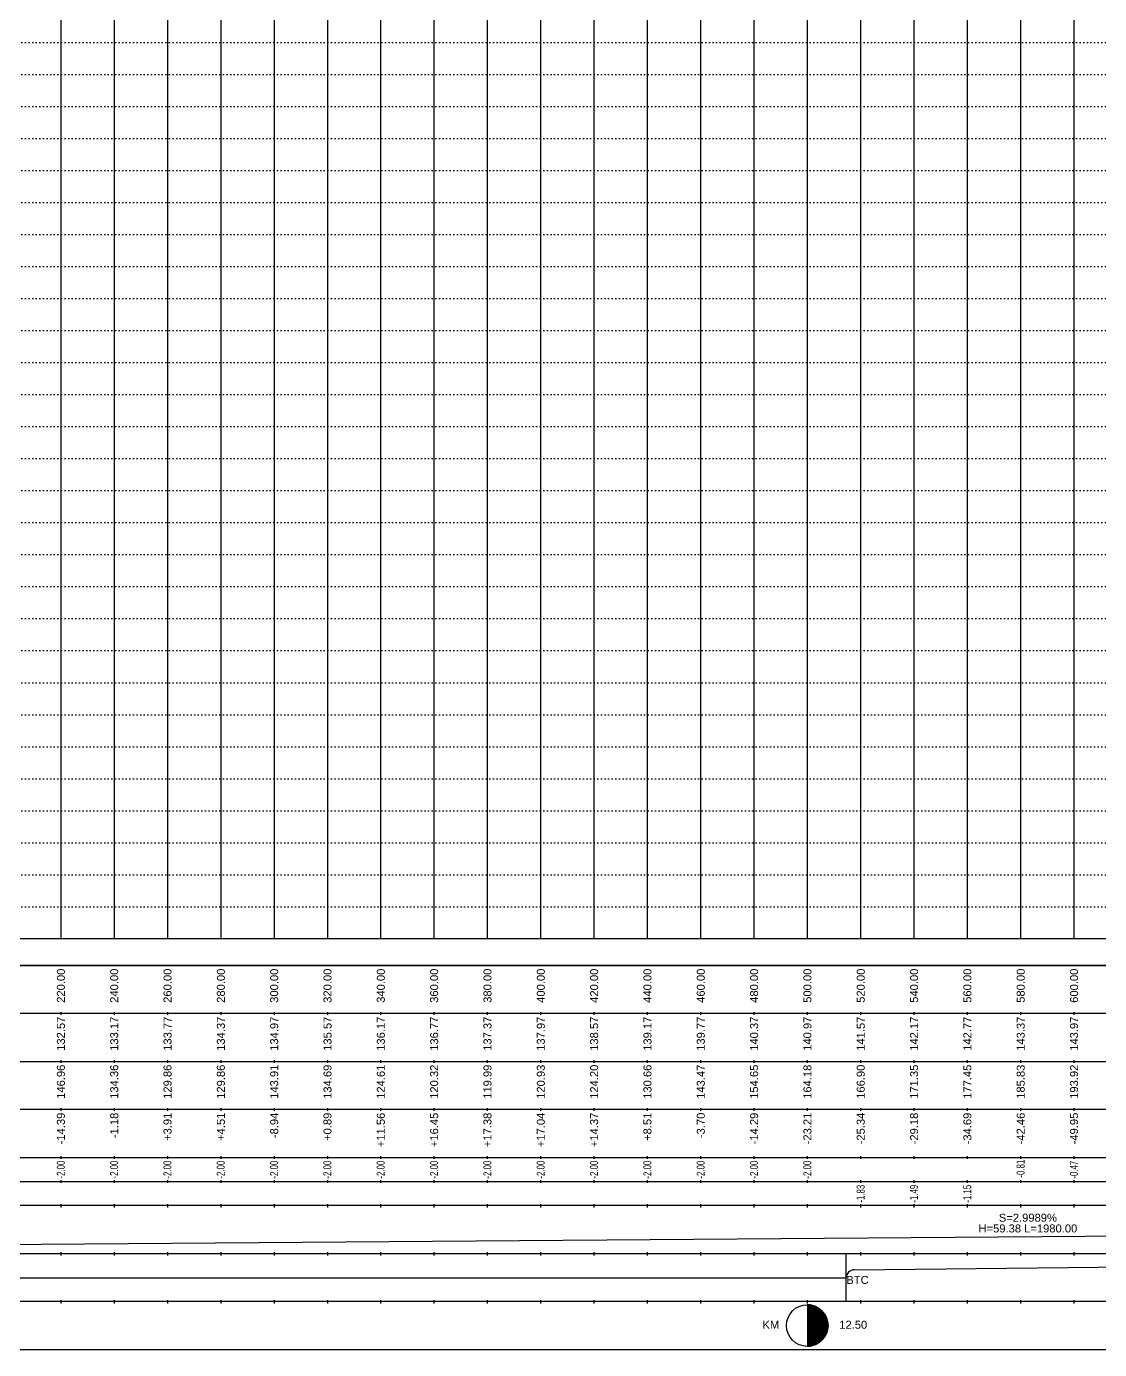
# Model space of a CAD drawing. Header units: millimetres. Extents: x -1499 to 6658, y -12483 to -6008.
# Drawn here: x 1463.3 to 1865.8, y -7752.1 to -7256.1 of the extents above; entities that cross this region are included whole.
import ezdxf
from ezdxf.enums import TextEntityAlignment as Align

# ---------------------------------------------------------------- set-up
doc = ezdxf.new("R2010")
doc.units = ezdxf.units.MM
doc.linetypes.add('A-DOTLN01H', pattern=[0.125, 0, -0.125])
doc.layers.add('_와꾸', color=7, linetype='Continuous', plot=False)
for name, color, linetype in [('CR-GRID', 56, 'A-DOTLN01H'), ('CZ-TEX2', 3, 'Continuous'), ('기타일반선(가늠)', 1, 'Continuous'), ('수직그리드', 1, 'Continuous'), ('일반문자', 3, 'Continuous'), ('표내용문자', 3, 'Continuous'), ('표보조선', 1, 'Continuous'), ('표주요선', 1, 'Continuous')]:
    doc.layers.add(name, color=color, linetype=linetype)
doc.styles.get("Standard").update_dxf_attribs({"font": 'arial.ttf'})

msp = doc.modelspace()

# ---------------------------------------------------------------- linework, layer by layer
at = {"layer": '_와꾸', "color": 7, "true_color": 0xffffff}
msp.add_lwpolyline([(1424.16, -7752.06), (2248.16, -7752.06), (2248.16, -7608.06), (1424.16, -7608.06)], close=True, dxfattribs=at)
at = {"layer": 'CR-GRID', "linetype": 'A-DOTLN01H', "ltscale": 10}
for p, q in [((696.16, -7262.06), (5416.16, -7262.06)), ((696.16, -7274.06), (5416.16, -7274.06)), ((696.16, -7286.06), (5416.16, -7286.06)), ((696.16, -7298.06), (5416.16, -7298.06)), ((696.16, -7310.06), (5416.16, -7310.06)), ((696.16, -7322.06), (5416.16, -7322.06)), ((696.16, -7334.06), (5416.16, -7334.06)), ((696.16, -7346.06), (5416.16, -7346.06)), ((696.16, -7358.06), (5416.16, -7358.06)), ((696.16, -7370.06), (5416.16, -7370.06)), ((696.16, -7382.06), (5416.16, -7382.06)), ((696.16, -7394.06), (5416.16, -7394.06)), ((696.16, -7406.06), (5416.16, -7406.06)), ((696.16, -7418.06), (5416.16, -7418.06)), ((696.16, -7430.06), (5416.16, -7430.06)), ((696.16, -7442.06), (5416.16, -7442.06)), ((696.16, -7454.06), (5416.16, -7454.06)), ((696.16, -7466.06), (5416.16, -7466.06)), ((696.16, -7478.06), (5416.16, -7478.06)), ((696.16, -7490.06), (5416.16, -7490.06)), ((696.16, -7502.06), (5416.16, -7502.06)), ((696.16, -7514.06), (5416.16, -7514.06)), ((696.16, -7526.06), (5416.16, -7526.06)), ((696.16, -7538.06), (5416.16, -7538.06)), ((696.16, -7550.06), (5416.16, -7550.06)), ((696.16, -7562.06), (5416.16, -7562.06)), ((696.16, -7574.06), (5416.16, -7574.06)), ((696.16, -7586.06), (5416.16, -7586.06))]:
    msp.add_line(p, q, dxfattribs=at)
at = {"layer": '기타일반선(가늠)'}
msp.add_line((5530.22, -7598.06), (696.16, -7598.06), dxfattribs=at)
at = {"layer": '수직그리드'}
for p, q in [((1856.16, -6434.54), (1856.16, -7598.06)), ((1836.16, -6483.1), (1836.16, -7598.06)), ((1816.16, -6533.33), (1816.16, -7598.06)), ((1796.16, -6569.95), (1796.16, -7598.06)), ((1776.16, -6596.63), (1776.16, -7598.06)), ((1756.16, -6612.96), (1756.16, -7598.06)), ((1736.16, -6670.13), (1736.16, -7598.06)), ((1476.16, -6716.29), (1476.16, -7598.06)), ((1556.16, -6734.62), (1556.16, -7598.06)), ((1716.16, -6737.23), (1716.16, -7598.06)), ((1576.16, -6789.95), (1576.16, -7598.06)), ((1496.16, -6791.92), (1496.16, -7598.06)), ((1696.16, -6814.11), (1696.16, -7598.06)), ((1516.16, -6818.88), (1516.16, -7598.06)), ((1536.16, -6818.9), (1536.16, -7598.06)), ((1596.16, -6850.4), (1596.16, -7598.06)), ((1676.16, -6852.87), (1676.16, -7598.06)), ((1656.16, -6872.51), (1656.16, -7598.06)), ((1616.16, -6876.12), (1616.16, -7598.06)), ((1636.16, -6878.11), (1636.16, -7598.06)), ((5428.77, -7598.06), (621.66, -7598.06))]:
    msp.add_line(p, q, dxfattribs=at)
at = {"layer": '표내용문자'}
for p, q in [((1757.24, -7735.33), (1756.16, -7735.33)), ((1756.16, -7735.41), (1757.68, -7735.41)), ((1758.02, -7735.48), (1756.16, -7735.48)), ((1756.16, -7735.56), (1758.3, -7735.56)), ((1758.55, -7735.63), (1756.16, -7735.63)), ((1756.16, -7735.71), (1758.77, -7735.71)), ((1758.97, -7735.78), (1756.16, -7735.78)), ((1756.16, -7735.86), (1759.16, -7735.86)), ((1759.33, -7735.93), (1756.16, -7735.93)), ((1756.16, -7736.01), (1759.49, -7736.01)), ((1759.65, -7736.08), (1756.16, -7736.08)), ((1756.16, -7736.16), (1759.79, -7736.16)), ((1759.93, -7736.23), (1756.16, -7736.23)), ((1756.16, -7736.31), (1760.07, -7736.31)), ((1760.19, -7736.38), (1756.16, -7736.38)), ((1756.16, -7736.46), (1760.31, -7736.46)), ((1760.43, -7736.53), (1756.16, -7736.53)), ((1756.16, -7736.61), (1760.54, -7736.61)), ((1760.65, -7736.68), (1756.16, -7736.68)), ((1756.16, -7736.76), (1760.76, -7736.76)), ((1760.86, -7736.83), (1756.16, -7736.83)), ((1756.16, -7736.91), (1760.95, -7736.91)), ((1761.05, -7736.98), (1756.16, -7736.98)), ((1756.16, -7737.06), (1761.14, -7737.06)), ((1761.23, -7737.13), (1756.16, -7737.13)), ((1756.16, -7737.21), (1761.32, -7737.21)), ((1761.4, -7737.28), (1756.16, -7737.28)), ((1756.16, -7737.36), (1761.48, -7737.36)), ((1761.56, -7737.43), (1756.16, -7737.43)), ((1756.16, -7737.51), (1761.64, -7737.51)), ((1761.71, -7737.58), (1756.16, -7737.58)), ((1756.16, -7737.66), (1761.79, -7737.66)), ((1761.86, -7737.73), (1756.16, -7737.73)), ((1756.16, -7737.81), (1761.93, -7737.81)), ((1761.99, -7737.88), (1756.16, -7737.88)), ((1756.16, -7737.96), (1762.06, -7737.96)), ((1762.12, -7738.03), (1756.16, -7738.03)), ((1756.16, -7738.11), (1762.19, -7738.11)), ((1762.25, -7738.18), (1756.16, -7738.18)), ((1756.16, -7738.26), (1762.31, -7738.26)), ((1762.36, -7738.33), (1756.16, -7738.33)), ((1756.16, -7738.41), (1762.42, -7738.41)), ((1762.47, -7738.48), (1756.16, -7738.48)), ((1756.16, -7738.56), (1762.53, -7738.56)), ((1762.58, -7738.63), (1756.16, -7738.63)), ((1756.16, -7738.71), (1762.63, -7738.71)), ((1762.68, -7738.78), (1756.16, -7738.78)), ((1756.16, -7738.86), (1762.73, -7738.86)), ((1762.78, -7738.93), (1756.16, -7738.93)), ((1756.16, -7739.01), (1762.82, -7739.01)), ((1762.87, -7739.08), (1756.16, -7739.08)), ((1756.16, -7739.16), (1762.91, -7739.16)), ((1762.95, -7739.23), (1756.16, -7739.23)), ((1756.16, -7739.31), (1763, -7739.31)), ((1763.04, -7739.38), (1756.16, -7739.38)), ((1756.16, -7739.46), (1763.08, -7739.46)), ((1763.12, -7739.53), (1756.16, -7739.53)), ((1756.16, -7739.61), (1763.15, -7739.61)), ((1763.19, -7739.68), (1756.16, -7739.68)), ((1756.16, -7739.76), (1763.22, -7739.76)), ((1763.26, -7739.83), (1756.16, -7739.83)), ((1756.16, -7739.91), (1763.29, -7739.91)), ((1763.33, -7739.98), (1756.16, -7739.98)), ((1756.16, -7740.06), (1763.36, -7740.06)), ((1763.39, -7740.13), (1756.16, -7740.13)), ((1756.16, -7740.21), (1763.42, -7740.21)), ((1763.45, -7740.28), (1756.16, -7740.28)), ((1756.16, -7740.36), (1763.47, -7740.36)), ((1763.5, -7740.43), (1756.16, -7740.43)), ((1756.16, -7740.51), (1763.53, -7740.51)), ((1763.55, -7740.58), (1756.16, -7740.58)), ((1756.16, -7740.66), (1763.58, -7740.66)), ((1763.6, -7740.73), (1756.16, -7740.73)), ((1756.16, -7740.81), (1763.63, -7740.81)), ((1763.65, -7740.88), (1756.16, -7740.88)), ((1756.16, -7740.96), (1763.67, -7740.96)), ((1763.69, -7741.03), (1756.16, -7741.03)), ((1756.16, -7741.11), (1763.71, -7741.11)), ((1763.73, -7741.18), (1756.16, -7741.18)), ((1756.16, -7741.26), (1763.75, -7741.26)), ((1763.76, -7741.33), (1756.16, -7741.33)), ((1756.16, -7741.41), (1763.78, -7741.41)), ((1763.8, -7741.48), (1756.16, -7741.48)), ((1756.16, -7741.56), (1763.81, -7741.56)), ((1763.83, -7741.63), (1756.16, -7741.63)), ((1756.16, -7741.71), (1763.84, -7741.71)), ((1763.85, -7741.78), (1756.16, -7741.78)), ((1756.16, -7741.86), (1763.86, -7741.86)), ((1763.88, -7741.93), (1756.16, -7741.93)), ((1756.16, -7742.01), (1763.89, -7742.01)), ((1763.9, -7742.08), (1756.16, -7742.08)), ((1756.16, -7742.16), (1763.91, -7742.16)), ((1763.91, -7742.23), (1756.16, -7742.23)), ((1756.16, -7742.31), (1763.92, -7742.31)), ((1763.93, -7742.38), (1756.16, -7742.38)), ((1756.16, -7742.46), (1763.93, -7742.46)), ((1763.94, -7742.53), (1756.16, -7742.53)), ((1756.16, -7742.61), (1763.94, -7742.61)), ((1763.95, -7742.68), (1756.16, -7742.68)), ((1756.16, -7742.76), (1763.95, -7742.76)), ((1763.95, -7742.83), (1756.16, -7742.83)), ((1756.16, -7742.91), (1763.96, -7742.91)), ((1763.96, -7742.98), (1756.16, -7742.98)), ((1763.96, -7743.06), (1756.16, -7743.06)), ((1756.16, -7743.06), (1763.96, -7743.06)), ((1756.16, -7743.13), (1763.96, -7743.13)), ((1763.96, -7743.21), (1756.16, -7743.21)), ((1756.16, -7743.28), (1763.95, -7743.28)), ((1763.95, -7743.36), (1756.16, -7743.36)), ((1756.16, -7743.43), (1763.95, -7743.43)), ((1763.94, -7743.51), (1756.16, -7743.51)), ((1756.16, -7743.58), (1763.94, -7743.58)), ((1763.93, -7743.66), (1756.16, -7743.66)), ((1756.16, -7743.73), (1763.93, -7743.73)), ((1763.92, -7743.81), (1756.16, -7743.81)), ((1756.16, -7743.88), (1763.91, -7743.88)), ((1763.91, -7743.96), (1756.16, -7743.96)), ((1756.16, -7744.03), (1763.9, -7744.03)), ((1763.89, -7744.11), (1756.16, -7744.11)), ((1756.16, -7744.18), (1763.88, -7744.18)), ((1763.86, -7744.26), (1756.16, -7744.26)), ((1756.16, -7744.33), (1763.85, -7744.33)), ((1763.84, -7744.41), (1756.16, -7744.41)), ((1756.16, -7744.48), (1763.83, -7744.48)), ((1763.81, -7744.56), (1756.16, -7744.56)), ((1756.16, -7744.63), (1763.8, -7744.63)), ((1763.78, -7744.71), (1756.16, -7744.71)), ((1756.16, -7744.78), (1763.76, -7744.78)), ((1763.75, -7744.86), (1756.16, -7744.86)), ((1756.16, -7744.93), (1763.73, -7744.93)), ((1763.71, -7745.01), (1756.16, -7745.01)), ((1756.16, -7745.08), (1763.69, -7745.08)), ((1763.67, -7745.16), (1756.16, -7745.16)), ((1756.16, -7745.23), (1763.65, -7745.23)), ((1763.63, -7745.31), (1756.16, -7745.31)), ((1756.16, -7745.38), (1763.6, -7745.38)), ((1763.58, -7745.46), (1756.16, -7745.46)), ((1756.16, -7745.53), (1763.55, -7745.53)), ((1763.53, -7745.61), (1756.16, -7745.61)), ((1756.16, -7745.68), (1763.5, -7745.68)), ((1763.47, -7745.76), (1756.16, -7745.76)), ((1756.16, -7745.83), (1763.45, -7745.83)), ((1763.42, -7745.91), (1756.16, -7745.91)), ((1756.16, -7745.98), (1763.39, -7745.98)), ((1763.36, -7746.06), (1756.16, -7746.06)), ((1756.16, -7746.13), (1763.33, -7746.13)), ((1763.29, -7746.21), (1756.16, -7746.21)), ((1756.16, -7746.28), (1763.26, -7746.28)), ((1763.22, -7746.36), (1756.16, -7746.36)), ((1756.16, -7746.43), (1763.19, -7746.43)), ((1763.15, -7746.51), (1756.16, -7746.51)), ((1756.16, -7746.58), (1763.12, -7746.58)), ((1763.08, -7746.66), (1756.16, -7746.66)), ((1756.16, -7746.73), (1763.04, -7746.73)), ((1763, -7746.81), (1756.16, -7746.81)), ((1756.16, -7746.88), (1762.95, -7746.88)), ((1762.91, -7746.96), (1756.16, -7746.96)), ((1756.16, -7747.03), (1762.87, -7747.03)), ((1762.82, -7747.11), (1756.16, -7747.11)), ((1756.16, -7747.18), (1762.78, -7747.18)), ((1762.73, -7747.26), (1756.16, -7747.26)), ((1756.16, -7747.33), (1762.68, -7747.33)), ((1762.63, -7747.41), (1756.16, -7747.41)), ((1756.16, -7747.48), (1762.58, -7747.48)), ((1762.53, -7747.56), (1756.16, -7747.56)), ((1756.16, -7747.63), (1762.47, -7747.63)), ((1762.42, -7747.71), (1756.16, -7747.71)), ((1756.16, -7747.78), (1762.36, -7747.78)), ((1762.31, -7747.86), (1756.16, -7747.86)), ((1756.16, -7747.93), (1762.25, -7747.93)), ((1762.19, -7748.01), (1756.16, -7748.01)), ((1756.16, -7748.08), (1762.12, -7748.08)), ((1762.06, -7748.16), (1756.16, -7748.16)), ((1756.16, -7748.23), (1761.99, -7748.23)), ((1761.93, -7748.31), (1756.16, -7748.31)), ((1756.16, -7748.38), (1761.86, -7748.38)), ((1761.79, -7748.46), (1756.16, -7748.46)), ((1756.16, -7748.53), (1761.71, -7748.53)), ((1761.64, -7748.61), (1756.16, -7748.61)), ((1756.16, -7748.68), (1761.56, -7748.68)), ((1761.48, -7748.76), (1756.16, -7748.76)), ((1756.16, -7748.83), (1761.4, -7748.83)), ((1761.32, -7748.91), (1756.16, -7748.91)), ((1756.16, -7748.98), (1761.23, -7748.98)), ((1761.14, -7749.06), (1756.16, -7749.06)), ((1756.16, -7749.13), (1761.05, -7749.13)), ((1760.95, -7749.21), (1756.16, -7749.21)), ((1756.16, -7749.28), (1760.86, -7749.28)), ((1760.76, -7749.36), (1756.16, -7749.36)), ((1756.16, -7749.43), (1760.65, -7749.43)), ((1760.54, -7749.51), (1756.16, -7749.51)), ((1756.16, -7749.58), (1760.43, -7749.58)), ((1760.31, -7749.66), (1756.16, -7749.66)), ((1756.16, -7749.73), (1760.19, -7749.73)), ((1760.07, -7749.81), (1756.16, -7749.81)), ((1756.16, -7749.88), (1759.93, -7749.88)), ((1759.79, -7749.96), (1756.16, -7749.96)), ((1756.16, -7750.03), (1759.65, -7750.03)), ((1759.49, -7750.11), (1756.16, -7750.11)), ((1756.16, -7750.18), (1759.33, -7750.18)), ((1759.16, -7750.26), (1756.16, -7750.26)), ((1756.16, -7750.33), (1758.97, -7750.33)), ((1758.77, -7750.41), (1756.16, -7750.41)), ((1756.16, -7750.48), (1758.55, -7750.48)), ((1758.3, -7750.56), (1756.16, -7750.56)), ((1756.16, -7750.63), (1758.02, -7750.63)), ((1757.68, -7750.71), (1756.16, -7750.71)), ((1756.16, -7750.78), (1757.24, -7750.78))]:
    msp.add_line(p, q, dxfattribs=at)
msp.add_circle((1756.16, -7743.06), 7.8, dxfattribs=at)
at = {"layer": '표보조선'}
for p, q in [((1476.16, -7625.56), (1476.16, -7626.56)), ((1496.16, -7625.56), (1496.16, -7626.56)), ((1516.16, -7625.56), (1516.16, -7626.56)), ((1536.16, -7625.56), (1536.16, -7626.56)), ((1556.16, -7625.56), (1556.16, -7626.56)), ((1576.16, -7625.56), (1576.16, -7626.56)), ((1596.16, -7625.56), (1596.16, -7626.56)), ((1616.16, -7625.56), (1616.16, -7626.56)), ((1636.16, -7625.56), (1636.16, -7626.56)), ((1656.16, -7625.56), (1656.16, -7626.56)), ((1676.16, -7625.56), (1676.16, -7626.56)), ((1696.16, -7625.56), (1696.16, -7626.56)), ((1716.16, -7625.56), (1716.16, -7626.56)), ((1736.16, -7625.56), (1736.16, -7626.56)), ((1756.16, -7625.56), (1756.16, -7626.56)), ((1776.16, -7625.56), (1776.16, -7626.56)), ((1796.16, -7625.56), (1796.16, -7626.56)), ((1816.16, -7625.56), (1816.16, -7626.56)), ((1836.16, -7625.56), (1836.16, -7626.56)), ((1856.16, -7625.56), (1856.16, -7626.56)), ((1476.16, -7643.56), (1476.16, -7644.56)), ((1496.16, -7643.56), (1496.16, -7644.56)), ((1516.16, -7643.56), (1516.16, -7644.56)), ((1536.16, -7643.56), (1536.16, -7644.56)), ((1556.16, -7643.56), (1556.16, -7644.56)), ((1576.16, -7643.56), (1576.16, -7644.56)), ((1596.16, -7643.56), (1596.16, -7644.56)), ((1616.16, -7643.56), (1616.16, -7644.56)), ((1636.16, -7643.56), (1636.16, -7644.56)), ((1656.16, -7643.56), (1656.16, -7644.56)), ((1676.16, -7643.56), (1676.16, -7644.56)), ((1696.16, -7643.56), (1696.16, -7644.56)), ((1716.16, -7643.56), (1716.16, -7644.56)), ((1736.16, -7643.56), (1736.16, -7644.56)), ((1756.16, -7643.56), (1756.16, -7644.56)), ((1776.16, -7643.56), (1776.16, -7644.56)), ((1796.16, -7643.56), (1796.16, -7644.56)), ((1816.16, -7643.56), (1816.16, -7644.56)), ((1836.16, -7643.56), (1836.16, -7644.56)), ((1856.16, -7643.56), (1856.16, -7644.56)), ((1476.16, -7661.56), (1476.16, -7662.56)), ((1496.16, -7661.56), (1496.16, -7662.56)), ((1516.16, -7661.56), (1516.16, -7662.56)), ((1536.16, -7661.56), (1536.16, -7662.56)), ((1556.16, -7661.56), (1556.16, -7662.56)), ((1576.16, -7661.56), (1576.16, -7662.56)), ((1596.16, -7661.56), (1596.16, -7662.56)), ((1616.16, -7661.56), (1616.16, -7662.56)), ((1636.16, -7661.56), (1636.16, -7662.56)), ((1656.16, -7661.56), (1656.16, -7662.56)), ((1676.16, -7661.56), (1676.16, -7662.56)), ((1696.16, -7661.56), (1696.16, -7662.56)), ((1716.16, -7661.56), (1716.16, -7662.56)), ((1736.16, -7661.56), (1736.16, -7662.56)), ((1756.16, -7661.56), (1756.16, -7662.56)), ((1776.16, -7661.56), (1776.16, -7662.56)), ((1796.16, -7661.56), (1796.16, -7662.56)), ((1816.16, -7661.56), (1816.16, -7662.56)), ((1836.16, -7661.56), (1836.16, -7662.56)), ((1856.16, -7661.56), (1856.16, -7662.56)), ((1476.16, -7679.56), (1476.16, -7680.56)), ((1496.16, -7679.56), (1496.16, -7680.56)), ((1516.16, -7679.56), (1516.16, -7680.56)), ((1536.16, -7679.56), (1536.16, -7680.56)), ((1556.16, -7679.56), (1556.16, -7680.56)), ((1576.16, -7679.56), (1576.16, -7680.56)), ((1596.16, -7679.56), (1596.16, -7680.56)), ((1616.16, -7679.56), (1616.16, -7680.56)), ((1636.16, -7679.56), (1636.16, -7680.56)), ((1656.16, -7679.56), (1656.16, -7680.56)), ((1676.16, -7679.56), (1676.16, -7680.56)), ((1696.16, -7679.56), (1696.16, -7680.56)), ((1716.16, -7679.56), (1716.16, -7680.56)), ((1736.16, -7679.56), (1736.16, -7680.56)), ((1756.16, -7679.56), (1756.16, -7680.56)), ((1776.16, -7679.56), (1776.16, -7680.56)), ((1796.16, -7679.56), (1796.16, -7680.56)), ((1816.16, -7679.56), (1816.16, -7680.56)), ((1836.16, -7679.56), (1836.16, -7680.56)), ((1856.16, -7679.56), (1856.16, -7680.56)), ((1476.16, -7688.56), (1476.16, -7689.56)), ((1496.16, -7688.56), (1496.16, -7689.56)), ((1516.16, -7688.56), (1516.16, -7689.56)), ((1536.16, -7688.56), (1536.16, -7689.56)), ((1556.16, -7688.56), (1556.16, -7689.56)), ((1576.16, -7688.56), (1576.16, -7689.56)), ((1596.16, -7688.56), (1596.16, -7689.56)), ((1616.16, -7688.56), (1616.16, -7689.56)), ((1636.16, -7688.56), (1636.16, -7689.56)), ((1656.16, -7688.56), (1656.16, -7689.56)), ((1676.16, -7688.56), (1676.16, -7689.56)), ((1696.16, -7688.56), (1696.16, -7689.56)), ((1716.16, -7688.56), (1716.16, -7689.56)), ((1736.16, -7688.56), (1736.16, -7689.56)), ((1756.16, -7688.56), (1756.16, -7689.56)), ((1776.16, -7688.56), (1776.16, -7689.56)), ((1796.16, -7688.56), (1796.16, -7689.56)), ((1816.16, -7688.56), (1816.16, -7689.56)), ((1836.16, -7688.56), (1836.16, -7689.56)), ((1856.16, -7688.56), (1856.16, -7689.56)), ((1476.16, -7697.56), (1476.16, -7698.76)), ((1496.16, -7697.56), (1496.16, -7698.76)), ((1516.16, -7697.56), (1516.16, -7698.76)), ((1536.16, -7697.56), (1536.16, -7698.76)), ((1556.16, -7697.56), (1556.16, -7698.76)), ((1576.16, -7697.56), (1576.16, -7698.76)), ((1596.16, -7697.56), (1596.16, -7698.76)), ((1616.16, -7697.56), (1616.16, -7698.76)), ((1636.16, -7697.56), (1636.16, -7698.76)), ((1656.16, -7697.56), (1656.16, -7698.76)), ((1676.16, -7697.56), (1676.16, -7698.76)), ((1696.16, -7697.56), (1696.16, -7698.76)), ((1716.16, -7697.56), (1716.16, -7698.76)), ((1736.16, -7697.56), (1736.16, -7698.76)), ((1756.16, -7697.56), (1756.16, -7698.76)), ((1776.16, -7697.56), (1776.16, -7698.76)), ((1796.16, -7697.56), (1796.16, -7698.76)), ((1816.16, -7697.56), (1816.16, -7698.76)), ((1836.16, -7697.56), (1836.16, -7698.76)), ((1856.16, -7697.56), (1856.16, -7698.76)), ((3166.16, -7699.36), (1186.16, -7714.96)), ((1476.16, -7715.56), (1476.16, -7716.56)), ((1476.16, -7715.56), (1476.16, -7716.76)), ((1496.16, -7715.56), (1496.16, -7716.56)), ((1496.16, -7715.56), (1496.16, -7716.76)), ((1516.16, -7715.56), (1516.16, -7716.56)), ((1516.16, -7715.56), (1516.16, -7716.76)), ((1536.16, -7715.56), (1536.16, -7716.56)), ((1536.16, -7715.56), (1536.16, -7716.76)), ((1556.16, -7715.56), (1556.16, -7716.56)), ((1556.16, -7715.56), (1556.16, -7716.76)), ((1576.16, -7715.56), (1576.16, -7716.56)), ((1576.16, -7715.56), (1576.16, -7716.76)), ((1596.16, -7715.56), (1596.16, -7716.56)), ((1596.16, -7715.56), (1596.16, -7716.76)), ((1616.16, -7715.56), (1616.16, -7716.56)), ((1616.16, -7715.56), (1616.16, -7716.76)), ((1636.16, -7715.56), (1636.16, -7716.56)), ((1636.16, -7715.56), (1636.16, -7716.76)), ((1656.16, -7715.56), (1656.16, -7716.56)), ((1656.16, -7715.56), (1656.16, -7716.76)), ((1676.16, -7715.56), (1676.16, -7716.56)), ((1676.16, -7715.56), (1676.16, -7716.76)), ((1696.16, -7715.56), (1696.16, -7716.56)), ((1696.16, -7715.56), (1696.16, -7716.76)), ((1716.16, -7715.56), (1716.16, -7716.56)), ((1716.16, -7715.56), (1716.16, -7716.76)), ((1736.16, -7715.56), (1736.16, -7716.56)), ((1736.16, -7715.56), (1736.16, -7716.76)), ((1756.16, -7715.56), (1756.16, -7716.56)), ((1756.16, -7715.56), (1756.16, -7716.76)), ((1770.81, -7734.16), (1770.81, -7716.16)), ((1776.16, -7715.56), (1776.16, -7716.56)), ((1776.16, -7715.56), (1776.16, -7716.76)), ((1796.16, -7715.56), (1796.16, -7716.56)), ((1796.16, -7715.56), (1796.16, -7716.76)), ((1816.16, -7715.56), (1816.16, -7716.56)), ((1816.16, -7715.56), (1816.16, -7716.76)), ((1836.16, -7715.56), (1836.16, -7716.56)), ((1836.16, -7715.56), (1836.16, -7716.76)), ((1856.16, -7715.56), (1856.16, -7716.56)), ((1856.16, -7715.56), (1856.16, -7716.76)), ((1773.81, -7722.16), (2050.52, -7719.16)), ((995.65, -7725.16), (1770.81, -7725.16)), ((1476.16, -7733.56), (1476.16, -7734.56)), ((1476.16, -7733.56), (1476.16, -7734.76)), ((1496.16, -7733.56), (1496.16, -7734.56)), ((1496.16, -7733.56), (1496.16, -7734.76)), ((1516.16, -7733.56), (1516.16, -7734.56)), ((1516.16, -7733.56), (1516.16, -7734.76)), ((1536.16, -7733.56), (1536.16, -7734.56)), ((1536.16, -7733.56), (1536.16, -7734.76)), ((1556.16, -7733.56), (1556.16, -7734.56)), ((1556.16, -7733.56), (1556.16, -7734.76)), ((1576.16, -7733.56), (1576.16, -7734.56)), ((1576.16, -7733.56), (1576.16, -7734.76)), ((1596.16, -7733.56), (1596.16, -7734.56)), ((1596.16, -7733.56), (1596.16, -7734.76)), ((1616.16, -7733.56), (1616.16, -7734.56)), ((1616.16, -7733.56), (1616.16, -7734.76)), ((1636.16, -7733.56), (1636.16, -7734.56)), ((1636.16, -7733.56), (1636.16, -7734.76)), ((1656.16, -7733.56), (1656.16, -7734.56)), ((1656.16, -7733.56), (1656.16, -7734.76)), ((1676.16, -7733.56), (1676.16, -7734.56)), ((1676.16, -7733.56), (1676.16, -7734.76)), ((1696.16, -7733.56), (1696.16, -7734.56)), ((1696.16, -7733.56), (1696.16, -7734.76)), ((1716.16, -7733.56), (1716.16, -7734.56)), ((1716.16, -7733.56), (1716.16, -7734.76)), ((1736.16, -7733.56), (1736.16, -7734.56)), ((1736.16, -7733.56), (1736.16, -7734.76)), ((1756.16, -7733.56), (1756.16, -7734.56)), ((1756.16, -7733.56), (1756.16, -7734.76)), ((1776.16, -7733.56), (1776.16, -7734.56)), ((1776.16, -7733.56), (1776.16, -7734.76)), ((1796.16, -7733.56), (1796.16, -7734.56)), ((1796.16, -7733.56), (1796.16, -7734.76)), ((1816.16, -7733.56), (1816.16, -7734.56)), ((1816.16, -7733.56), (1816.16, -7734.76)), ((1836.16, -7733.56), (1836.16, -7734.56)), ((1836.16, -7733.56), (1836.16, -7734.76)), ((1856.16, -7733.56), (1856.16, -7734.56)), ((1856.16, -7733.56), (1856.16, -7734.76))]:
    msp.add_line(p, q, dxfattribs=at)
msp.add_arc((1773.81, -7725.16), 3, 90, 180, dxfattribs=at)
at = {"layer": '표주요선'}
for p, q in [((631.16, -7608.06), (5530.22, -7608.06)), ((5530.22, -7626.06), (631.16, -7626.06)), ((631.16, -7644.06), (5530.22, -7644.06)), ((5530.22, -7662.06), (631.16, -7662.06)), ((631.16, -7680.06), (5530.22, -7680.06)), ((667.16, -7689.06), (5530.22, -7689.06)), ((5530.22, -7698.06), (631.16, -7698.06)), ((631.16, -7716.06), (5530.22, -7716.06)), ((5530.22, -7734.06), (631.16, -7734.06)), ((631.16, -7752.06), (5530.22, -7752.06))]:
    msp.add_line(p, q, dxfattribs=at)

# ---------------------------------------------------------------- texts
at = {"layer": 'CZ-TEX2', "width": 0.7}
for p in [(1477.68, -7687.94), (1497.68, -7687.94), (1517.67, -7687.97), (1537.67, -7687.97), (1557.67, -7687.97), (1577.67, -7687.97), (1597.67, -7687.97), (1617.67, -7687.97), (1637.67, -7687.97), (1657.67, -7687.97), (1677.67, -7687.97), (1697.67, -7687.97), (1717.67, -7687.97), (1737.67, -7687.97), (1757.67, -7687.97)]:
    msp.add_text('-2.00', height=3, rotation=90, dxfattribs=at).set_placement(p)
at = {"layer": '일반문자', "width": 0.7}
for s, p in [('-0.81', (1837.67, -7680.91)), ('-0.47', (1857.67, -7681.3)), ('-1.83', (1777.67, -7690.3)), ('-1.49', (1797.67, -7690.3)), ('-1.15', (1817.67, -7690.3))]:
    msp.add_text(s, height=3, rotation=90, dxfattribs=at).set_placement(p, align=Align.RIGHT)
at = {"layer": '표내용문자'}
for s, p in [('220.00', (1477.72, -7609.26)), ('240.00', (1497.72, -7609.26)), ('260.00', (1517.72, -7609.26)), ('280.00', (1537.72, -7609.26)), ('300.00', (1557.72, -7609.26)), ('320.00', (1577.72, -7609.26)), ('340.00', (1597.72, -7609.26)), ('360.00', (1617.72, -7609.26)), ('380.00', (1637.72, -7609.26)), ('400.00', (1657.72, -7609.26)), ('420.00', (1677.72, -7609.26)), ('440.00', (1697.72, -7609.26)), ('460.00', (1717.72, -7609.26)), ('480.00', (1737.72, -7609.26)), ('500.00', (1757.72, -7609.26)), ('520.00', (1777.72, -7609.26)), ('540.00', (1797.72, -7609.26)), ('560.00', (1817.72, -7609.26)), ('580.00', (1837.72, -7609.26)), ('600.00', (1857.72, -7609.26)), ('132.57', (1477.72, -7627.26)), ('133.17', (1497.72, -7627.26)), ('133.77', (1517.72, -7627.26)), ('134.37', (1537.72, -7627.26)), ('134.97', (1557.72, -7627.26)), ('135.57', (1577.72, -7627.26)), ('136.17', (1597.72, -7627.26)), ('136.77', (1617.72, -7627.26)), ('137.37', (1637.72, -7627.26)), ('137.97', (1657.72, -7627.26)), ('138.57', (1677.72, -7627.26)), ('139.17', (1697.72, -7627.26)), ('139.77', (1717.72, -7627.26)), ('140.37', (1737.72, -7627.26)), ('140.97', (1757.72, -7627.26)), ('141.57', (1777.72, -7627.26)), ('142.17', (1797.72, -7627.26)), ('142.77', (1817.72, -7627.26)), ('143.37', (1837.72, -7627.26)), ('143.97', (1857.72, -7627.26)), ('146.96', (1477.72, -7645.26)), ('134.36', (1497.72, -7645.26)), ('129.86', (1517.72, -7645.26)), ('129.86', (1537.72, -7645.26)), ('143.91', (1557.72, -7645.26)), ('134.69', (1577.72, -7645.26)), ('124.61', (1597.72, -7645.26)), ('120.32', (1617.72, -7645.26)), ('119.99', (1637.72, -7645.26)), ('120.93', (1657.72, -7645.26)), ('124.20', (1677.72, -7645.26)), ('130.66', (1697.72, -7645.26)), ('143.47', (1717.72, -7645.26)), ('154.65', (1737.72, -7645.26)), ('164.18', (1757.72, -7645.26)), ('166.90', (1777.72, -7645.26)), ('171.35', (1797.72, -7645.26)), ('177.45', (1817.72, -7645.26)), ('185.83', (1837.72, -7645.26)), ('193.92', (1857.72, -7645.26)), ('-14.39', (1477.72, -7663.26)), ('-1.18', (1497.72, -7663.26)), ('+3.91', (1517.72, -7663.26)), ('+4.51', (1537.72, -7663.26)), ('-8.94', (1557.72, -7663.26)), ('+0.89', (1577.72, -7663.26)), ('+11.56', (1597.72, -7663.26)), ('+16.45', (1617.72, -7663.26)), ('+17.38', (1637.72, -7663.26)), ('+17.04', (1657.72, -7663.26)), ('+14.37', (1677.72, -7663.26)), ('+8.51', (1697.72, -7663.26)), ('-3.70', (1717.72, -7663.26)), ('-14.29', (1737.72, -7663.26)), ('-23.21', (1757.72, -7663.26)), ('-25.34', (1777.72, -7663.26)), ('-29.18', (1797.72, -7663.26)), ('-34.69', (1817.72, -7663.26)), ('-42.46', (1837.72, -7663.26)), ('-49.95', (1857.72, -7663.26))]:
    msp.add_text(s, height=3, rotation=90, dxfattribs=at).set_placement(p, align=Align.RIGHT)
for s, p in [('S=2.9989%', (1838.91, -7704.14)), ('H=59.38 L=1980.00', (1838.91, -7708.16))]:
    msp.add_text(s, height=3, dxfattribs=at).set_placement(p, align=Align.CENTER)
for s, p in [('BTC', (1770.81, -7727.46)), ('KM', (1739.36, -7744.26)), ('12.50', (1768.16, -7744.26))]:
    msp.add_text(s, height=3, dxfattribs=at).set_placement(p)

doc.saveas('drawing.dxf')
